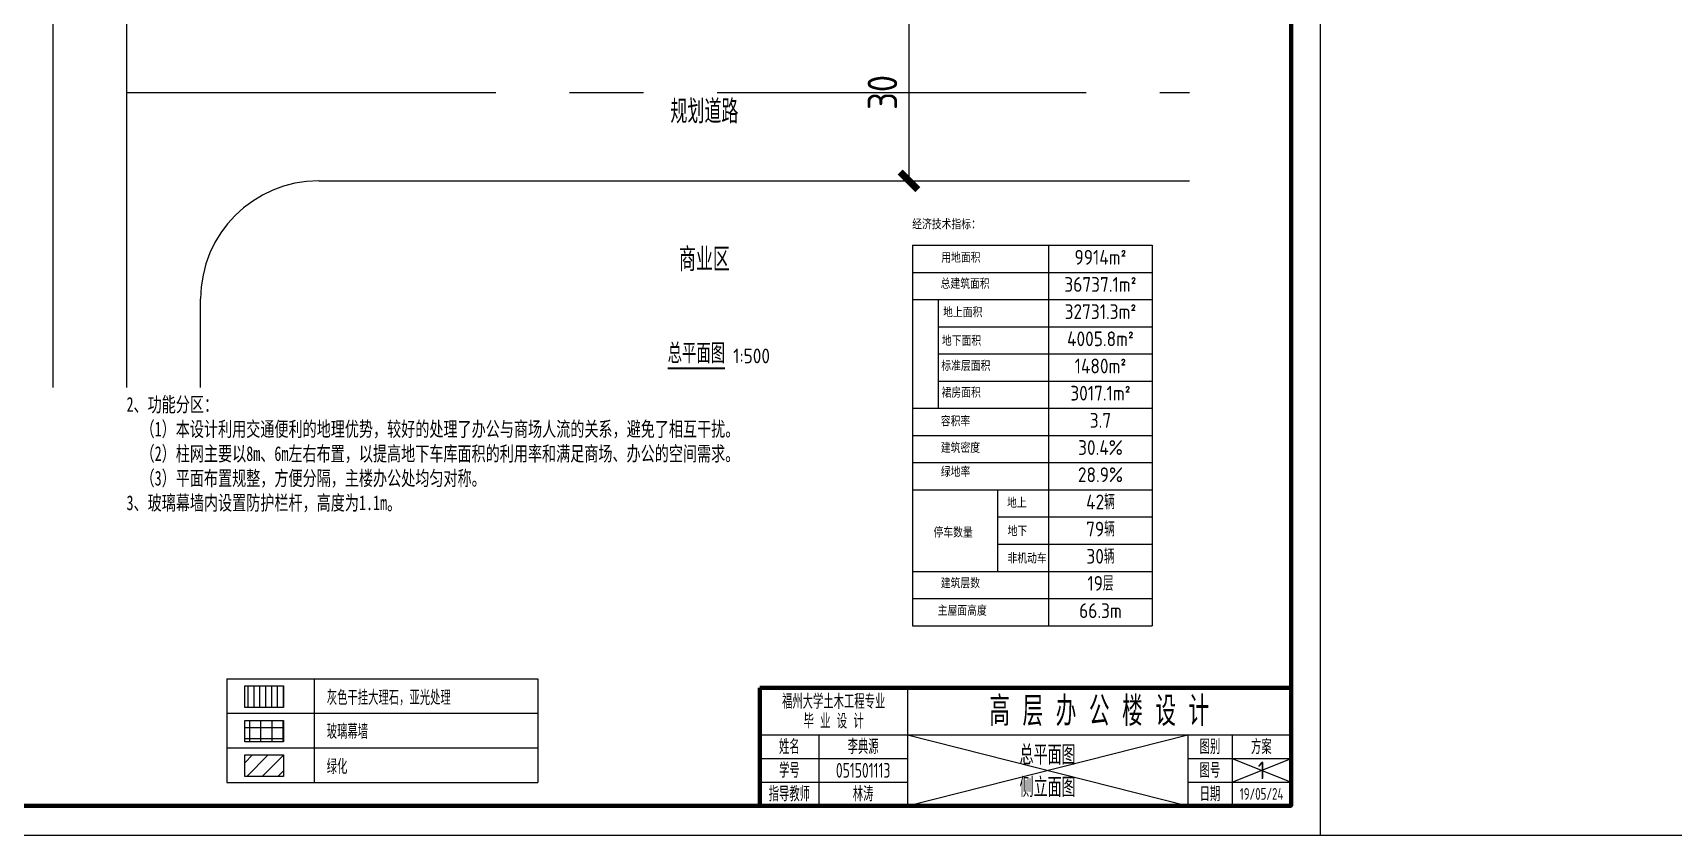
# Model space of a CAD drawing. Extents: x -1 to 1050000, y -900000 to 0.
# Drawn here: x 80931 to 192094, y -180000 to -125589 of the extents above; entities that cross this region are included whole.
import ezdxf

# ---------------------------------------------------------------- set-up
doc = ezdxf.new("R2010")
doc.units = 0
doc.header["$LTSCALE"] = 1000
doc.header["$MEASUREMENT"] = 0
doc.linetypes.add('CENTERX2', pattern=[4, 2.5, -0.5, 0.5, -0.5])
for name, color, linetype in [('DIM_SYMB', 3, 'Continuous'), ('G-ANNO-TTLB', 6, 'Continuous'), ('G-ANNO-TTLB-THIN', 151, 'Continuous'), ('PUB_DIM', 3, 'Continuous'), ('PUB_TEXT', 7, 'Continuous'), ('ROAD_DOTE', 1, 'CENTERX2'), ('S_WALL', 9, 'Continuous')]:
    doc.layers.add(name, color=color, linetype=linetype)
doc.layers.add('G-ANNO-TTLB-WIDE', color=214, linetype='Continuous', lineweight=100)
doc.layers.add('ignorePrint', color=151, linetype='Continuous', plot=False)
doc.styles.add('hztxt', font='tssdeng.shx', dxfattribs={"width": 0.7, "bigfont": 'hztxt.shx'})
doc.styles.get("Standard").update_dxf_attribs({"font": 'gbenor.shx', "bigfont": 'gbcbig.shx'})
doc.dimstyles.get("Standard").update_dxf_attribs({"dimscale": 100, "dimtxt": 3.5, "dimasz": 1, "dimexe": 2.5, "dimexo": 3, "dimgap": 1.5, "dimtad": 1, "dimdec": 0, "dimzin": 0, "dimdsep": 46, "dimtxsty": 'Standard', "dimblk": 'ARCHTICK', "dimcen": 0.09, "dimadec": 0, "dimazin": 0, "dimtfac": 1, "dimtdec": 0, "dimtix": 1, "dimtmove": 2, "dimatfit": 3, "dimfxl": 1, "dimtolj": 1, "dimtzin": 0, "dimarcsym": 0})
pattern_1 = [(45, (-8607.2, -195200), (-530.33, 530.33), [])]
pattern_2 = [(0, (-8607.2, -195200), (0, 750), []), (90, (-8607.2, -195200), (-750, 5e-14), [])]

# ---------------------------------------------------------------- blocks, each defined once
blk = doc.blocks.new('*U1')
blk.add_line((-525000, 0), (525000, 0))
blk = doc.blocks.new('*U2')
at = {"layer": 'Defpoints', "color": 0, "linetype": 'ByBlock', "lineweight": -2, "transparency": 16777216}
blk.add_blockref('*U1', (0, -180000), dxfattribs=at)
blk = doc.blocks.new('_ArchTick')
at = {"color": 0, "linetype": 'ByBlock', "const_width": 0.4}
blk.add_lwpolyline([(-0.5, -0.5), (0.5, 0.5)], dxfattribs=at)
blk = doc.blocks.new('*D733')
at = {"layer": 'Defpoints', "color": 0, "transparency": 16777216}
for p in [(140306, -123631), (140306, -135631), (140306, -135631)]:
    blk.add_point(p, dxfattribs=at)
at = {"layer": 'PUB_DIM', "color": 0, "lineweight": -2, "transparency": 16777216}
for p, q in [((139906, -123631), (139906, -123631)), ((140306, -123631), (140306, -135631)), ((139906, -135631), (139906, -135631))]:
    blk.add_line(p, q, dxfattribs=at)
at = {"layer": 'PUB_DIM', "color": 0, "lineweight": -2, "transparency": 16777216, "xscale": 1200, "yscale": 1200, "zscale": 1200}
for p, rotation in [((140306, -123631), 90), ((140306, -135631), 270)]:
    blk.add_blockref('_ArchTick', p, dxfattribs=dict(at, rotation=rotation))
at = {"layer": 'PUB_DIM', "color": 0, "transparency": 16777216, "insert": (138506, -129631), "char_height": 2000, "attachment_point": 5, "rotation": 90}
blk.add_mtext('\\A1;30', dxfattribs=at)

msp = doc.modelspace()

# ---------------------------------------------------------------- hatches: boundary and pattern name
h = msp.add_hatch()
h.set_pattern_fill('NET', color=256, scale=6000)
h.set_pattern_definition(pattern_2)
h.paths.add_polyline_path([(95297.2, -172216.25), (95297.2, -173678.06), (97923.97, -173678.06), (97923.97, -172216.25)])
h = msp.add_hatch()
h.set_pattern_fill('NET', color=256, scale=6000)
h.set_pattern_definition(pattern_2)
h.paths.add_polyline_path([(95297.2, -172216.25), (95297.2, -173678.06), (97923.97, -173678.06), (97923.97, -172216.25)])
h = msp.add_hatch()
h.set_pattern_fill('ANSI31', color=256, scale=6000)
h.set_pattern_definition(pattern_1)
h.paths.add_polyline_path([(97923.97, -176021.26), (97923.97, -174559.45), (95297.2, -174559.45), (95297.2, -176021.26)])
h = msp.add_hatch()
h.set_pattern_fill('ANSI31', color=256, scale=6000)
h.set_pattern_definition(pattern_1)
h.paths.add_polyline_path([(97923.97, -176021.26), (97923.97, -174559.45), (95297.2, -174559.45), (95297.2, -176021.26)])
h = msp.add_hatch()
h.set_pattern_fill('ANSI31', color=256, scale=6000)
h.set_pattern_definition(pattern_1)
h.paths.add_polyline_path([(97923.97, -176021.26), (97923.97, -174559.45), (95297.2, -174559.45), (95297.2, -176021.26)])
at = {"layer": 'S_WALL'}
h = msp.add_hatch(dxfattribs=at)
h.set_pattern_fill('饰面砖', color=2, scale=200)
h.set_pattern_definition([(90, (-581278.58, -727066.4), (-400, 2e-14), [])])
h.paths.add_polyline_path([(97923.97, -171334.86), (97923.97, -169873.05), (95297.2, -169873.05), (95297.2, -171334.86)])

# ---------------------------------------------------------------- linework, layer by layer
for p, q in [((82305.97, -149630.85), (82305.97, -63630.85)), ((100305.97, -135630.85), (159305.97, -135630.85)), ((92305.97, -149630.85), (92305.97, -143630.85))]:
    msp.add_line(p, q)
at = {"color": 0}
for p, q in [((140552.38, -139990.31), (156795.65, -139990.31)), ((140552.38, -139990.31), (140552.38, -165795.59)), ((149768.38, -139990.31), (149768.38, -165795.59)), ((156795.65, -139990.31), (156795.65, -165795.59)), ((140552.38, -141833.51), (156795.65, -141833.51)), ((140552.38, -143676.71), (156795.65, -143676.71)), ((142280.38, -143676.71), (142280.38, -151049.51)), ((142280.38, -145519.91), (156795.65, -145519.91)), ((142280.38, -147363.11), (156795.65, -147363.11)), ((142280.38, -149206.31), (156795.65, -149206.31)), ((140552.38, -151049.51), (156795.65, -151049.51)), ((140552.38, -152892.71), (156795.65, -152892.71)), ((140552.38, -154735.91), (156795.65, -154735.91)), ((140552.38, -156579.11), (156795.65, -156579.11)), ((146312.38, -156579.11), (146312.38, -162109.68)), ((146312.38, -158422.31), (156795.65, -158422.31)), ((146312.38, -160265.99), (156795.65, -160265.99)), ((140552.38, -162109.68), (156795.65, -162109.68)), ((140552.38, -163952.39), (156795.65, -163952.39)), ((140552.38, -165795.59), (156795.65, -165795.59)), ((94069.68, -169390.13), (94069.68, -176419.73)), ((94069.68, -169390.13), (115163.27, -169390.13)), ((100005.99, -169390.13), (100005.99, -176419.73)), ((115163.27, -169390.13), (115163.27, -176419.73)), ((94069.68, -171733.33), (115163.27, -171733.33)), ((94069.68, -174076.53), (115163.27, -174076.53)), ((94069.68, -176419.73), (115163.27, -176419.73))]:
    msp.add_line(p, q, dxfattribs=at)
at = {"linetype": 'Continuous'}
for p, q in [((95642.81, -173678.06), (95642.81, -172216.25)), ((96392.81, -173678.06), (96392.81, -172216.25)), ((97142.81, -173678.06), (97142.81, -172216.25)), ((97892.81, -173678.06), (97892.81, -172216.25)), ((95297.2, -172700), (97923.97, -172700)), ((95297.2, -173450), (97923.97, -173450))]:
    msp.add_line(p, q, dxfattribs=at)
msp.add_arc((100305.97, -143630.85), 8000, 90, 180)
at = {"layer": 'DIM_SYMB', "const_width": 140}
msp.add_lwpolyline([(123952.98, -148340.66), (127837.24, -148340.66)], dxfattribs=at)
at = {"layer": 'G-ANNO-TTLB-THIN', "lineweight": 100}
for q in [(130200, -178000), (166200, -170000)]:
    msp.add_line((130200, -170000), q, dxfattribs=at)
at = {"layer": 'G-ANNO-TTLB-THIN'}
for p, q in [((140200, -170000), (140200, -178000)), ((130200, -173200), (166200, -173200)), ((134200, -173200), (134200, -178000)), ((159200, -173200), (159200, -178000)), ((162200, -173200), (162200, -178000)), ((130200, -174800), (140200, -174800)), ((159200, -174800), (166200, -174800)), ((130200, -176400), (140200, -176400)), ((159200, -176400), (166200, -176400))]:
    msp.add_line(p, q, dxfattribs=at)
msp.add_lwpolyline([(0, -180000), (168200, -180000), (168200, -61200), (0, -61200)], close=True, dxfattribs=at)
at = {"layer": 'G-ANNO-TTLB-WIDE'}
msp.add_lwpolyline([(166200, -63200), (5000, -63200), (5000, -178000), (166200, -178000)], close=True, dxfattribs=at)
at = {"layer": 'ignorePrint'}
for p, q in [((140200, -178000), (159200, -173200)), ((140200, -173200), (159200, -178000)), ((162200, -176400), (166200, -174800)), ((162200, -174800), (166200, -176400))]:
    msp.add_line(p, q, dxfattribs=at)
at = {"layer": 'ROAD_DOTE', "ltscale": 10}
for p, q in [((87305.97, -149630.85), (87305.97, -63630.85)), ((87305.97, -129630.85), (159305.97, -129630.85))]:
    msp.add_line(p, q, dxfattribs=at)
at = {"layer": 'S_WALL', "color": 2, "linetype": 'Continuous'}
for p, q in [((95521.42, -171334.86), (95521.42, -169873.05)), ((95921.42, -171334.86), (95921.42, -169873.05)), ((96321.42, -171334.86), (96321.42, -169873.05)), ((96721.42, -171334.86), (96721.42, -169873.05)), ((97121.42, -171334.86), (97121.42, -169873.05)), ((97521.42, -171334.86), (97521.42, -169873.05)), ((97921.42, -171334.86), (97921.42, -169873.05))]:
    msp.add_line(p, q, dxfattribs=at)
at = {"layer": 'S_WALL', "color": 0}
for p, q in [((95297.2, -172216.25), (97923.97, -172216.25)), ((95297.2, -173678.06), (95297.2, -172216.25)), ((97923.97, -172216.25), (97923.97, -173678.06)), ((97923.97, -173678.06), (95297.2, -173678.06))]:
    msp.add_line(p, q, dxfattribs=at)
for points in [[(95297.2, -169873.05), (97923.97, -169873.05), (97923.97, -171334.86), (95297.2, -171334.86)], [(95297.2, -172216.25), (97923.97, -172216.25), (97923.97, -173678.06), (95297.2, -173678.06)], [(95297.2, -172216.25), (97923.97, -172216.25), (97923.97, -173678.06), (95297.2, -173678.06)], [(95297.2, -174559.45), (97923.97, -174559.45), (97923.97, -176021.26), (95297.2, -176021.26)], [(95297.2, -174559.45), (97923.97, -174559.45), (97923.97, -176021.26), (95297.2, -176021.26)], [(95297.2, -174559.45), (97923.97, -174559.45), (97923.97, -176021.26), (95297.2, -176021.26)]]:
    msp.add_lwpolyline(points, close=True, dxfattribs=at)

# ---------------------------------------------------------------- block references
at = {"layer": 'Defpoints'}
msp.add_blockref('*U2', (525000, 0), dxfattribs=at)

# ---------------------------------------------------------------- texts
at = {"color": 0}
for s, p in [('经济技术指标：', (140522.44, -138917.37)), ('用地面积', (142493.29, -141183.86)), ('总建筑面积', (142447.18, -142950.51)), ('地上面积', (142620.41, -144889.5)), ('地下面积', (142536.09, -146820.1)), ('标准层面积', (142493.95, -148518.36)), ('裙房面积', (142514.62, -150335.6)), ('容积率', (142462.82, -152275.48)), ('建筑密度', (142462.82, -154077.54)), ('绿地率', (142466.73, -155706.53)), ('地上', (146954.7, -157808.06)), ('地下', (146994.86, -159719.57)), ('停车数量', (141968.06, -159814.72)), ('非机动车', (146979.22, -161574.99)), ('建筑层数', (142462.82, -163255.36)), ('主屋面高度', (142252.26, -165116.7))]:
    msp.add_text(s, height=700, dxfattribs=at).set_placement(p)
for s, width, gutter_width, insert, char_height, attachment_point in [('规划道路', 28522.3069, 1750, (126443, -130927.08), 1600, 5), ('商业区', 28522.3069, 1750, (126443, -140956.97), 1600, 5), ('{\\fFangSong|b0|i0|c134|p49;\\W0.7;2、功能分区：\\P  （1）本设计利用交通便利的地理优势，较好的处理了办公与商场人流的关系，避免了相互干扰。\\P  （2）柱网主要以8m、6m左右布置，以提高地下车库面积的利用率和满足商场、办公的空间需求。\\P  （3）平面布置规整，方便分隔，主楼办公处均匀对称。\\P3、玻璃幕墙内设置防护栏杆，高度为1.1m。}', 53271.2697, 50, (87281.11, -150289.19), 1000, 1), ('总平面图\\P侧立面图', 8149.4002, 50, (149700, -175655.15), 1320, 5)]:
    msp.add_mtext_dynamic_manual_height_columns(s, width=width, gutter_width=gutter_width, heights=[0], dxfattribs=dict(insert=insert, char_height=char_height, attachment_point=attachment_point))
at = {"attachment_point": 5}
for s, insert, char_height, width in [('9914m²', (153282.02, -140811.09), 1000, 35.1364), ('36737.1m²', (153282.02, -142654.29), 1000, 4.24399158267e-313), ('32731.3m²', (153282.02, -144497.49), 1000, 4.24399158267e-313), ('4005.8m²', (153282.02, -146340.69), 1000, 4.24399158267e-313), ('1480m²', (153282.02, -148183.89), 1000, 4.24399158267e-313), ('3017.1m²', (153282.02, -150027.09), 1000, 4.24399158267e-313), ('3.7', (153282.02, -151870.29), 1000, 4.24399158267e-313), ('30.4%', (153282.02, -153713.49), 1000, 4.24399158267e-313), ('28.9%', (153282.02, -155556.69), 1000, 4.24399158267e-313), ('42辆', (153282.02, -157399.89), 1000, 4.24399158267e-313), ('79辆', (153282.02, -159243.09), 1000, 4.24399158267e-313), ('30辆', (153282.02, -161086.78), 1000, 4.24399158267e-313), ('19层', (153282.02, -162930.46), 1000, 4.24399158267e-313), ('66.3m', (153282.02, -164773.18), 1000, 4.24399158267e-313), ('1', (164200, -175600), 1200, 4000)]:
    msp.add_mtext(s, dxfattribs=dict(at, insert=insert, char_height=char_height, width=width))
at = {"char_height": 1000, "attachment_point": 1, "style": 'hztxt'}
for s, insert, width in [('灰色干挂大理石，亚光处理', (100853.59, -170169.98), 11901.7323), ('玻璃幕墙', (100853.59, -172469.78), 3877.5591), ('绿化', (100848.08, -174856.38), 1851.7323)]:
    msp.add_mtext(s, dxfattribs=dict(at, insert=insert, width=width))
at = {"insert": (153200, -171600), "char_height": 2000, "attachment_point": 5, "style": 'hztxt'}
msp.add_mtext_dynamic_manual_height_columns('高 层 办 公 楼 设 计', width=23534.7227, gutter_width=5000, heights=[0], dxfattribs=at)
at = {"layer": 'G-ANNO-TTLB', "attachment_point": 5, "style": 'hztxt'}
for s, insert, char_height, width, line_spacing_factor in [('福州大学土木工程专业\\P毕 业 设 计', (135200, -171600), 1000, 14210.0424, 0.8), ('姓名', (132200, -174000), 1000, 3312, 0.938532), ('李典源', (137200, -174000), 1000, 3312, 0.938532), ('方案', (164183.99, -174006.4), 1000, 2208, 0.938532), ('图别', (160700, -174000), 1000, 2208, 0.938532), ('学号', (132200, -175600), 1000, 3312, 0.938532), ('051501113', (137200, -175600), 1000, 4968, 0.938532), ('图号', (160700, -175600), 1000, 2208, 0.938532), ('指导教师', (132200, -177200), 1000, 4416, 0.938532), ('林涛', (137200, -177200), 1000, 3312, 0.938532), ('日期', (160700, -177200), 1000, 2208, 0.938532), ('19/05/24', (164200, -177200), 800, 2208, 0.938532)]:
    msp.add_mtext(s, dxfattribs=dict(at, insert=insert, char_height=char_height, width=width, line_spacing_factor=line_spacing_factor))
at = {"layer": 'PUB_TEXT'}
for s, height, p in [('总平面图', 1350.355, (123952.98, -148001.08)), ('1:500', 1000, (128397.24, -148001.08))]:
    msp.add_text(s, height=height, dxfattribs=at).set_placement(p)

# ---------------------------------------------------------------- dimensions: what is measured, and where the dimension line sits
at = {"layer": 'PUB_DIM'}
dim = msp.add_linear_dim(base=(140305.97, -135630.85), p1=(140305.97, -123630.85), p2=(140305.97, -135630.85), angle=90, dimstyle='Standard', override={"dimscale": 40, "dimtxt": 50, "dimasz": 30, "dimexe": 10, "dimexo": 10, "dimgap": 20, "dimlfac": 0.0025}, dxfattribs=at)
dim.commit()
dim.dimension.update_dxf_attribs({"geometry": '*D733', "text_midpoint": (138505.97, -129630.85)})

doc.saveas('drawing.dxf')
